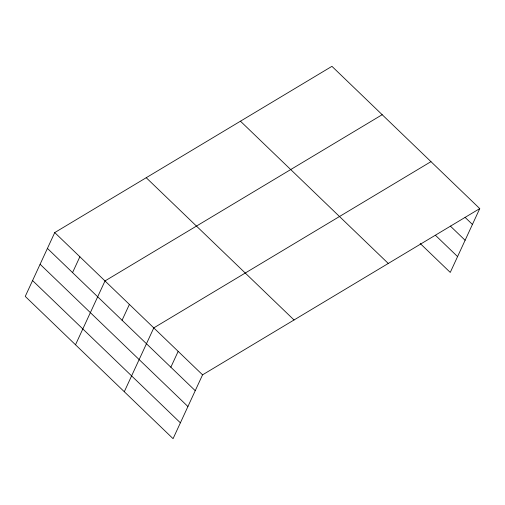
<?xml version="1.0" encoding="UTF-8"?>
<svg xmlns="http://www.w3.org/2000/svg" width="505" height="505" viewBox="0 0 505 505"><rect width="100%" height="100%" fill="white"/><g stroke="black" fill="none" stroke-linecap="round" stroke-linejoin="round"><path stroke-width="0.76" d="M54.742 232.578L25.25 296.403L173.07 438.668L202.562 374.836L479.75 208.597L331.93 66.332L54.742 232.578L202.562 374.836M72.55 272.605L79.872 256.761M75.51 344.776L105.002 280.944L382.19 114.698M122.071 320.265L129.394 304.42M124.287 391.722L153.785 327.89L430.967 161.65M170.854 367.211L178.17 351.366M479.75 208.597L450.258 272.422L420.192 243.492M465.055 217.339L472.427 224.441M450.365 226.082L465.111 240.273M435.455 235.298L457.574 256.591M240.456 121.194L388.276 263.459M146.216 177.716L294.036 319.981M47.426 248.416L195.239 390.681M40.103 264.254L187.923 406.519M32.566 280.572L180.386 422.83"/></g></svg>
